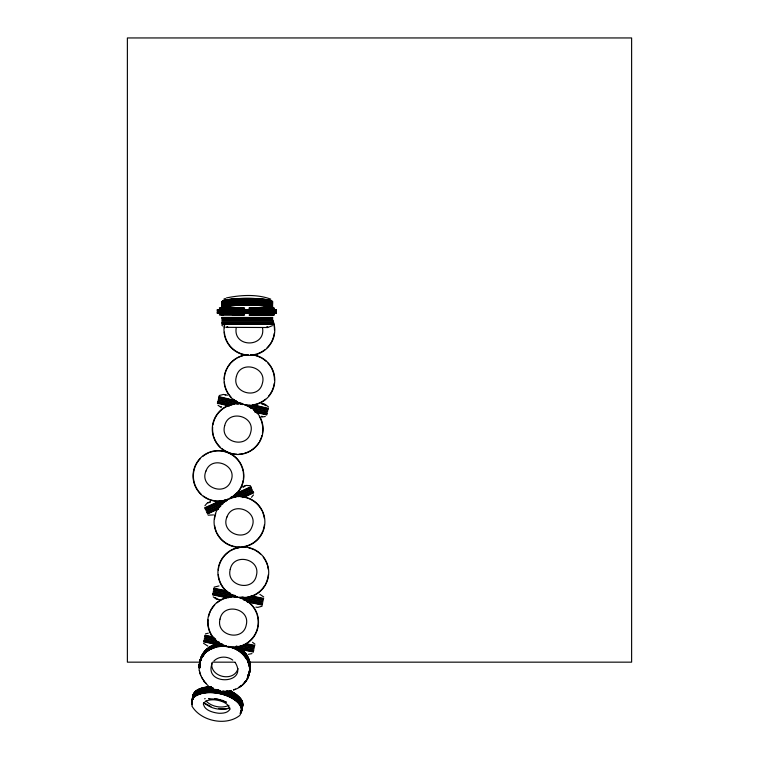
<?xml version="1.0" encoding="UTF-8"?>
<svg xmlns="http://www.w3.org/2000/svg" width="759" height="759" viewBox="0 0 759 759"><rect width="100%" height="100%" fill="white"/><g stroke="black" fill="none" stroke-linecap="round" stroke-linejoin="round"><path stroke-width="1.14" d="M199.133 670.301L199.313 664.438M211.903 662.654C209.351 677.199 234.208 682.645 237.984 668.546M236.248 327.66C232.615 348.03 266.153 348.03 262.51 327.66M214.104 587.143L218.99 585.939M219.18 395.543L223.45 394.443L227.463 395.221M212.093 663.565C203.374 685.994 248.999 684.599 235.157 662.446M262.045 606.223L257.842 607.361L255.897 607.153M243.203 487.297L246.03 485.428L250.432 485.684M251.476 497.325L253.459 494.934M204.93 505.722L206.922 503.331L210.566 501.471M239.948 715.32C226.144 726.553 200.623 721.202 191.837 705.908M213.924 660.994C218.858 656.004 227.283 655.975 232.757 660.102M242.633 486.794L244.92 485.741M204.702 507.847L220.518 500.608M236.011 493.511L250.897 486.699M204.854 508.188L221.581 500.532M234.322 494.697L251.049 487.041M205.234 509.004L224.901 500.001M230.802 497.297L251.428 487.857M205.385 509.346L226.04 499.887M230.964 497.629L251.58 488.189M205.879 510.428L226.533 500.978M234.417 497.363L252.073 489.28M206.315 511.376L223.042 503.72M238.554 496.623L252.51 490.229M206.818 512.467L220.812 506.054M240.897 496.86L253.013 491.32M206.97 512.809L220.063 506.813M242.017 496.756L253.164 491.652M207.34 513.615L218.62 508.454M242.387 497.572L253.534 492.468M207.501 513.957L218.62 508.862M243.506 497.477L253.696 492.809M223.791 299.141L225.47 298.391M228.943 705.386C221.486 708.764 211.495 706.714 205.945 700.927M272.453 325.639L267.642 327.518L225.765 327.338M204.579 698.802L205.196 698.584M226.495 297.907C240.84 294.985 256.846 293.98 270.764 299.141M207.89 502.695L210.186 502.42M213.478 514.915L208.156 515.181M208.298 633.196L205.518 633.831M251.96 653.613L248.297 654.334M261.912 404.149L265.289 404.414L268.572 407.042M265.289 416.482L261.608 417.08M235.802 548.131L242.339 547.021M226.913 327.518L228.051 327.338M242.804 355.44L248.288 354.719M255.954 354.519L249.379 355.392L242.804 354.519M209.617 698.631L208.592 698.754L217.71 699.248L226.419 702.208L221.875 700.159M236.542 547.116L243.184 547.021A25.408 25.408 0 0 0 263.914 514.925A25.408 25.408 0 0 0 229.389 498.559A25.094 25.094 0 0 0 243.231 479.944M221.865 315.051L223.032 315.051M271.513 315.051L272.69 315.051M221.865 315.431L223.032 315.431M271.513 315.431L272.69 315.431M221.865 317.442L272.69 317.442M221.865 317.812L272.69 317.812M221.865 318.714L272.69 318.714M221.865 319.084L272.69 319.084M221.865 320.279L272.69 320.279M221.865 321.323L272.69 321.323M221.865 322.518L272.69 322.518M221.865 322.888L272.69 322.888M221.865 323.789L272.69 323.789M221.865 324.159L272.69 324.159M226.913 326.768L227.605 326.768M266.95 326.768L267.642 326.768M199.579 662.161L127.379 662.161L127.379 37.95L631.621 37.95L631.621 662.161L249.294 662.161M212.605 662.161L235.091 662.161M219.379 307.964L244.626 308.002M249.028 307.964L274.274 308.002M219.996 308.268L244.009 308.306M249.645 308.268L273.657 308.306M219.465 308.344L244.54 308.391M249.113 308.344L274.179 308.391M217.273 309.663L246.732 309.71M246.922 309.663L276.371 309.71M246.922 309.862L276.371 309.909M217.273 309.862L246.732 309.909M246.912 310.346L276.371 310.393M217.273 310.346L246.732 310.393M246.912 310.545L276.371 310.592M217.273 310.545L246.732 310.592M217.273 311.181L246.722 311.237M246.912 311.181L276.371 311.237M217.273 311.74L246.722 311.797M246.912 311.74L276.371 311.797M217.273 312.385L246.722 312.433M246.912 312.385L276.371 312.433M246.912 312.585L276.371 312.632M217.264 312.585L246.722 312.632M246.912 313.059L276.371 313.116M217.264 313.059L246.722 313.116M217.264 313.258L246.722 313.315M246.912 313.258L276.371 313.315M231.988 314.606L244.531 314.624M261.637 314.606L274.17 314.624M219.987 314.662L244 314.71M249.626 314.662L273.648 314.71M249.009 314.966L274.255 315.013M219.37 314.966L244.616 315.013M249.626 315.07L273.648 315.108M213.232 596.84L215.708 598.718L217.947 599.174M261.276 416.321L262.263 416.397M232.14 596.707L244.284 597.798M214.655 698.688L220.85 699.893M218.545 708.489L225.926 708.754L229.92 707.995C221.192 710.927 210.537 708.84 203.782 702.54M250.479 354.719L255.954 355.44M266.504 327.338L267.642 327.518M213.877 588.234L226.021 590.73M251.637 595.986L263.648 598.453M213.801 588.604L227.776 591.47M250.527 596.138L263.572 598.823M213.621 589.477L229.683 592.779M248.354 596.612L263.392 599.695M213.545 589.847L230.594 593.348M248.278 596.972L263.316 600.065M213.307 591.014L235.556 595.578M241.922 596.887L244.123 597.342M245.043 597.532L263.079 601.232M213.099 592.039L237.463 597.039M239.588 597.475L262.87 602.257M212.852 593.206L230.878 596.906M243.601 599.515L262.623 603.424M212.786 593.576L230.802 597.276M243.525 599.885L262.548 603.794M212.605 594.449L228.668 597.75M246.333 601.375L262.367 604.667M212.529 594.819L226.628 597.712M247.254 601.944L262.301 605.037M216.789 599.117L219.674 599.714M204.987 635.236L211.903 636.649M246.884 643.831L254.758 645.444M204.911 635.596L214.057 637.475M247.026 644.239L254.682 645.814M204.731 636.478L214.873 638.556M243.525 644.438L254.502 646.687M204.655 636.839L215.632 639.097M243.449 644.799L254.426 647.057M204.418 638.006L216.562 640.501M241.144 645.548L254.189 648.224M204.209 639.031L219.294 642.133M239.057 646.184L253.98 649.249M203.962 640.207L219.047 643.3M238.696 647.332L253.734 650.425M203.896 640.568L217.994 643.461M240.612 648.11L253.658 650.786M203.716 641.45L215.86 643.945M240.584 649.011L253.478 651.668M203.64 641.81L215.622 644.277M241.39 649.562L253.411 652.028M261.352 403.295L264.217 403.978M218.915 396.634L235.84 400.667M252.415 404.613L268.344 408.408M218.829 396.995L236.732 401.264M252.33 404.983L268.259 408.769M218.62 397.868L242.823 403.636M249.151 405.145L268.05 409.642M218.535 398.228L242.738 403.997M244.844 404.5L267.965 410.002M218.26 399.395L238.26 404.158M248.791 406.672L267.68 411.169M218.023 400.41L233.971 404.215M250.527 408.152L267.443 412.184M217.738 401.568L231.751 404.908M254.208 410.258L267.168 413.351M217.653 401.938L229.721 404.813M254.123 410.619L267.083 413.712M217.444 402.811L229.512 405.676M254.939 411.739L266.874 414.585M217.359 403.171L229.265 406.008M255.015 412.137L266.788 414.945M259.853 594.325L263.715 596.954M207.9 646.118L203.497 643.262M264.047 404.699L265.745 405.723M224.598 394.538L225.67 394.974M220.746 406.501L221.656 406.881M221.021 407.412L218.004 405.211M222.966 326L221.913 325.469M210.955 706.582L204.275 703.024L204.74 703.441M252.51 642.275L254.977 644.163M215.205 597.418L216.011 598.045M203.829 681.449L208.364 685.908M222.178 302.186A25.094 3.406 0 0 1 227.368 300.109M229.531 299.777A25.094 3.406 0 0 1 265.024 299.777M269.009 300.488A25.094 3.406 0 0 1 271.513 301.304M222.178 301.816A25.094 3.406 0 0 1 227.368 299.748M229.531 299.407A25.094 3.406 0 0 1 265.024 299.407M269.009 300.118A25.094 3.406 0 0 1 271.513 300.934M222.729 302.708A25.408 3.444 0 0 1 243.962 298.401A25.408 3.444 0 0 1 272.69 301.816M222.729 303.078A25.408 3.444 0 0 1 243.962 298.771A25.408 3.444 0 0 1 272.69 302.186M222.729 307.737A25.408 3.444 0 0 1 243.962 303.429A25.408 3.444 0 0 1 272.69 306.845M222.178 306.845A25.094 3.406 0 0 1 225.546 305.146M227.368 304.776A25.094 3.406 0 0 1 268.145 304.957M269.009 305.146A25.094 3.406 0 0 1 270.859 305.678M271.513 305.962A25.094 3.406 0 0 1 272.367 306.845M222.729 303.97A25.408 3.444 0 0 1 243.962 299.653A25.408 3.444 0 0 1 272.69 303.078M222.178 303.078A25.094 3.406 0 0 1 225.546 301.37M227.368 301A25.094 3.406 0 0 1 268.145 301.181M269.009 301.37A25.094 3.406 0 0 1 270.859 301.911M222.178 303.448A25.094 3.406 0 0 1 225.546 301.74M227.368 301.37A25.094 3.406 0 0 1 268.145 301.551M269.009 301.74A25.094 3.406 0 0 1 270.859 302.281M221.865 303.448A25.408 3.444 0 0 1 247.273 299.995A25.408 3.444 0 0 1 272.69 303.448M222.729 305.516A25.408 3.444 0 0 1 243.962 301.209A25.094 3.406 0 0 1 271.513 303.742M272.69 304.625A25.408 3.444 0 0 0 243.962 301.209A25.094 3.406 0 0 0 222.178 304.625M222.178 305.659A25.094 3.406 0 0 1 247.273 302.253A25.094 3.406 0 0 1 272.367 305.659M222.729 306.551A25.408 3.444 0 0 1 243.962 302.243A25.408 3.444 0 0 1 272.69 305.659M222.178 307.215A25.094 3.406 0 0 1 225.546 305.516M227.368 305.146A25.094 3.406 0 0 1 268.145 305.327M269.009 305.516A25.094 3.406 0 0 1 270.859 306.048M271.513 306.332A25.094 3.406 0 0 1 272.367 307.215M221.865 307.215A25.408 3.444 0 0 1 247.273 303.771A25.408 3.444 0 0 1 272.69 307.215M221.865 308.107A25.408 3.444 0 0 1 247.273 304.653A25.408 3.444 0 0 1 272.69 308.107M221.865 308.477A25.408 3.444 0 0 1 247.273 305.023A25.408 3.444 0 0 1 272.69 308.477M223.032 307.224A25.094 3.406 0 0 1 224.531 306.664M225.546 306.399A25.094 3.406 0 0 1 228.412 305.858M229.531 305.697A25.094 3.406 0 0 1 265.024 305.697M266.134 305.858A25.094 3.406 0 0 1 269.009 306.399M270.014 306.664A25.094 3.406 0 0 1 272.367 308.107M223.032 307.594A25.094 3.406 0 0 1 224.531 307.034M225.546 306.769A25.094 3.406 0 0 1 228.412 306.228M229.531 306.067A25.094 3.406 0 0 1 265.024 306.067M266.134 306.228A25.094 3.406 0 0 1 269.009 306.769M270.014 307.034A25.094 3.406 0 0 1 272.367 308.477M272.405 319.235A25.408 25.408 0 0 1 252.7 355.174M224.36 325.564A25.408 25.408 0 0 0 244.967 355.003A25.408 25.408 0 0 0 242.804 404.528M274.265 333.258A25.094 25.094 0 0 1 271.637 341.569M271.115 342.527A25.094 25.094 0 0 1 267.121 347.726M264.654 349.89A25.094 25.094 0 0 1 256.921 353.912M255.878 354.216A25.094 25.094 0 0 1 252.652 354.861M245.015 354.69A25.094 25.094 0 0 1 225.138 336.474M224.882 335.421A25.094 25.094 0 0 1 224.379 332.157M224.379 327.803A25.094 25.094 0 0 1 224.664 325.62M272.12 319.368A25.094 25.094 0 0 1 273.316 322.442M273.619 323.486A25.094 25.094 0 0 1 274.473 329.975M274.265 383.257A25.094 25.094 0 0 1 268.601 396.122M265.517 399.206A25.094 25.094 0 0 1 252.652 404.86M242.889 404.224A25.094 25.094 0 0 1 233.25 399.206M230.888 396.938A25.094 25.094 0 0 1 225.138 386.473M224.882 385.42A25.094 25.094 0 0 1 224.379 382.166M224.313 378.893A25.094 25.094 0 0 1 224.882 374.548M225.138 373.485A25.094 25.094 0 0 1 227.121 368.39M227.653 367.432A25.094 25.094 0 0 1 230.888 363.02M231.637 362.242A25.094 25.094 0 0 1 236.836 358.248M237.785 357.726A25.094 25.094 0 0 1 242.889 355.743M252.652 355.108A25.094 25.094 0 0 1 254.815 355.487M255.878 355.743A25.094 25.094 0 0 1 260.973 357.726M261.931 358.248A25.094 25.094 0 0 1 266.343 361.483M267.88 363.02A25.094 25.094 0 0 1 271.115 367.432M271.637 368.39A25.094 25.094 0 0 1 274.473 379.984M252.7 354.795A25.408 25.408 0 0 1 274.492 383.855A25.408 25.408 0 0 1 244.967 405.002M261.959 435.429A25.094 25.094 0 0 1 259.493 441.501M258.942 442.431A25.094 25.094 0 0 1 251.305 450.172M250.375 450.742A25.094 25.094 0 0 1 244.341 453.294M243.288 453.559A25.094 25.094 0 0 1 238.943 454.157M236.761 454.176A25.094 25.094 0 0 1 232.406 453.635M231.353 453.379A25.094 25.094 0 0 1 221.675 448.427M220.053 446.966A25.094 25.094 0 0 1 213.801 436.795M213.488 435.761A25.094 25.094 0 0 1 212.662 427.089M212.937 424.907A25.094 25.094 0 0 1 224.987 407.45M225.935 406.919A25.094 25.094 0 0 1 229.977 405.211M231.021 404.908A25.094 25.094 0 0 1 234.237 404.243M240.783 404.196A25.094 25.094 0 0 1 242.956 404.566M245.053 405.116A25.094 25.094 0 0 1 251.931 408.437M253.686 409.765A25.094 25.094 0 0 1 257.481 413.683M259.322 416.406A25.094 25.094 0 0 1 262.424 433.294M245.148 404.813A25.408 25.408 0 0 1 255.508 447.203A25.408 25.408 0 0 1 213.279 436.197A25.408 25.408 0 0 1 243.013 404.253M209.209 499.308A25.094 25.094 0 0 0 228.421 499.005A25.408 25.408 0 0 0 239.863 547.286M208.213 498.881A25.094 25.094 0 0 1 203.488 496.12M200.983 493.995A25.094 25.094 0 0 1 198.782 491.557M198.127 490.694A25.094 25.094 0 0 1 200.433 458.502M202.871 456.301A25.094 25.094 0 0 1 208.488 452.943M209.503 452.535A25.094 25.094 0 0 1 213.715 451.33M214.797 451.15A25.094 25.094 0 0 1 241.485 466.007M241.893 467.022A25.094 25.094 0 0 1 243.098 471.235M243.278 472.316A25.094 25.094 0 0 1 243.383 478.863M228.544 499.299A25.408 25.408 0 0 1 193.175 473.417A25.408 25.408 0 0 1 233.013 455.144A25.408 25.408 0 0 1 229.541 498.834M257.586 627.665A25.094 25.094 0 0 1 240.527 646.07M239.483 646.364A25.094 25.094 0 0 1 234.076 647.171M229.702 646.953A25.094 25.094 0 0 1 221.41 644.296M220.452 643.765A25.094 25.094 0 0 1 208.127 619.771M208.64 616.536A25.094 25.094 0 0 1 210.433 611.365M210.917 610.388A25.094 25.094 0 0 1 214.702 605.046M217.083 602.788A25.094 25.094 0 0 1 231.068 597.086M234.341 597.029A25.094 25.094 0 0 1 237.614 597.409M239.73 597.893A25.094 25.094 0 0 1 254.35 608.727M254.91 609.657A25.094 25.094 0 0 1 256.741 613.651M257.083 614.676A25.094 25.094 0 0 1 257.804 626.592M237.671 597.096A25.408 25.408 0 0 0 208.953 629.961A25.408 25.408 0 0 0 251.504 639.628A25.408 25.408 0 0 0 239.816 597.589A25.408 25.408 0 0 0 268.658 574.202A25.408 25.408 0 0 0 243.44 547.002M268.297 574.734A25.094 25.094 0 0 1 265.508 584.117M264.986 585.066A25.094 25.094 0 0 1 251.76 596.033M250.726 596.384A25.094 25.094 0 0 1 239.901 597.267M236.694 596.612A25.094 25.094 0 0 1 218.307 574.449M218.326 570.085A25.094 25.094 0 0 1 218.848 566.84M219.104 565.787A25.094 25.094 0 0 1 229.949 551.167M230.878 550.607A25.094 25.094 0 0 1 239.085 547.675M243.44 547.315A25.094 25.094 0 0 1 245.631 547.419M248.876 547.941A25.094 25.094 0 0 1 254.047 549.725M255.024 550.209A25.094 25.094 0 0 1 260.365 553.994M263.307 557.239A25.094 25.094 0 0 1 267.291 564.99M267.585 566.034A25.094 25.094 0 0 1 268.212 569.269M237.681 597.181A25.408 25.408 0 0 1 239.038 547.362M264.398 524.773A25.094 25.094 0 0 1 263.183 530.105M262.804 531.12A25.094 25.094 0 0 1 243.136 546.708M235.508 546.66A25.094 25.094 0 0 1 216.894 532.827M216.438 531.841A25.094 25.094 0 0 1 214.645 525.541M214.541 518.995A25.094 25.094 0 0 1 215.765 513.653M217.548 509.669A25.094 25.094 0 0 1 227.548 499.801M229.512 498.843A25.094 25.094 0 0 1 235.812 497.05M242.358 496.955A25.094 25.094 0 0 1 247.69 498.17M248.715 498.549A25.094 25.094 0 0 1 262.054 510.93M262.5 511.917A25.094 25.094 0 0 1 264.293 518.217M192.406 704.589A25.094 12.884 11.6 0 1 194.769 696.62M196.439 695.405A25.094 12.884 11.6 0 1 221.211 693.707A25.094 12.884 11.6 0 1 240.726 706.344M241.058 707.227A25.094 12.884 11.6 0 1 241.362 710.69M192.34 704.902A25.094 12.884 11.6 0 1 192.036 701.439M196.372 695.718A25.094 12.884 11.6 0 1 221.144 694.02A25.094 12.884 11.6 0 1 240.66 706.657M241.001 707.54A25.094 12.884 11.6 0 1 240.565 713.137M192.036 704.883A25.408 13.045 11.6 0 1 218.763 693.337A25.408 13.045 11.6 0 1 240.214 714.228M192.103 704.57A25.408 13.045 11.6 0 1 218.829 693.024A25.408 13.045 11.6 0 1 240.28 713.915M192.606 697.113A25.408 13.045 11.6 0 1 213.118 688.252M227.036 691.117A25.408 13.045 11.6 0 1 241.742 708.963M192.909 697.179A25.094 12.884 11.6 0 1 197.245 691.449M198.213 690.918A25.094 12.884 11.6 0 1 213.175 688.422M225.916 690.899A25.094 12.884 11.6 0 1 242.178 706.733M192.255 703.821A25.408 13.045 11.6 0 1 218.981 692.265A25.408 13.045 11.6 0 1 240.432 713.166M196.59 694.656A25.094 12.884 11.6 0 1 235.774 699.532M239.256 702.929A25.094 12.884 11.6 0 1 241.609 708.811M241.523 709.931A25.094 12.884 11.6 0 1 240.148 713.062M192.027 702.322A25.408 13.045 11.6 0 1 220.129 692.18A25.408 13.045 11.6 0 1 240.499 712.853M192.397 698.119A25.408 13.045 11.6 0 1 218.355 689.874M223.744 691.107A25.408 13.045 11.6 0 1 240.888 710.965M192.995 699.153A25.094 12.884 11.6 0 1 192.976 696.866M194.351 693.735A25.094 12.884 11.6 0 1 197.312 691.136M198.279 690.605A25.094 12.884 11.6 0 1 213.232 688.109M226.988 690.937A25.094 12.884 11.6 0 1 236.495 696.022M237.292 696.677A25.094 12.884 11.6 0 1 242.244 706.42M192.682 699.115A25.408 13.045 11.6 0 1 212.122 687.901M228.108 691.183A25.408 13.045 11.6 0 1 241.808 708.65M192.843 698.365A25.408 13.045 11.6 0 1 211.211 687.123M241.96 707.891A25.408 13.045 11.6 0 0 229.246 690.832A25.408 22.39 11.6 0 0 231.353 690.5M193.194 699.238A25.408 13.045 11.6 0 1 211.277 686.81M229.313 690.519A25.408 13.045 11.6 0 1 242.026 707.578M192.53 699.058A25.094 12.884 11.6 0 1 216.002 690.595A25.094 12.884 11.6 0 1 241.485 705.158M192.71 698.185A25.094 12.884 11.6 0 1 218.345 690.035M222.605 690.965A25.094 12.884 11.6 0 1 241.969 707.739M192.596 698.973A25.094 12.884 11.6 0 1 193.697 696.933M196.657 694.343A25.094 12.884 11.6 0 1 235.831 699.219M239.958 703.498A25.094 12.884 11.6 0 1 241.58 709.618M192.236 701.316A25.408 13.045 11.6 0 1 219.256 690.946A25.408 13.045 11.6 0 1 241.353 710.841M193.403 695.026A25.094 12.884 11.6 0 1 194.513 692.976M195.803 691.601A25.094 12.884 11.6 0 1 200.613 688.906M201.809 688.508A25.094 12.884 11.6 0 1 211.296 687.293M229.104 690.956A25.094 12.884 11.6 0 1 236.647 695.272M240.129 698.659A25.094 12.884 11.6 0 1 242.482 704.542M193.469 694.713A25.094 12.884 11.6 0 1 194.57 692.663M195.167 691.961A25.094 12.884 11.6 0 1 200.68 688.593M201.875 688.195A25.094 12.884 11.6 0 1 211.353 686.98M230.119 691.06A25.094 12.884 11.6 0 1 236.713 694.95M240.195 698.346A25.094 12.884 11.6 0 1 242.548 704.229M243.838 683.252A25.094 22.115 11.6 0 0 246.058 680.472A25.408 22.39 11.6 0 1 244.872 682.104M240.802 685.899A25.094 22.115 11.6 0 1 239.104 687.028M199.456 667.275A25.094 22.115 11.6 0 1 201.619 658.328M202.179 657.313A25.094 22.115 11.6 0 1 203.497 655.349M208.061 650.89A25.094 22.115 11.6 0 1 209.769 649.761M210.66 649.249A25.094 22.115 11.6 0 1 226.201 646.307M231.552 647.418A25.094 22.115 11.6 0 1 237.501 650.036M240.167 651.839A25.094 22.115 11.6 0 1 246.4 658.784M247.244 678.461A25.094 22.115 11.6 0 0 249.104 672.977A25.094 22.115 11.6 0 1 247.984 676.269A25.408 22.39 11.6 0 0 236.21 646.421M245.337 681.61A25.094 22.115 11.6 0 1 242.358 684.808M199.418 667.446A25.094 22.115 11.6 0 1 201.581 658.499M202.15 657.484A25.094 22.115 11.6 0 1 204.209 654.59M210.623 649.419A25.094 22.115 11.6 0 1 215.461 647.427M218.583 646.706A25.094 22.115 11.6 0 1 220.736 646.431M223.981 646.336A25.094 22.115 11.6 0 1 226.163 646.488M231.514 647.588A25.094 22.115 11.6 0 1 233.582 648.309M234.578 648.727A25.094 22.115 11.6 0 1 246.362 658.954M247.728 661.658A25.094 22.115 11.6 0 1 249.075 666.212M249.066 673.157A25.094 22.115 11.6 0 1 247.216 678.631M228.374 646.526A25.408 22.39 11.6 0 1 249.559 667.351A25.408 22.39 11.6 0 1 233.449 689.978M220.423 690.605A25.408 22.39 11.6 0 1 217.197 689.808M206.04 683.223A25.408 22.39 11.6 0 1 199.38 670.757M199.105 667.427A25.408 22.39 11.6 0 1 226.191 646.203M228.412 646.355A25.408 22.39 11.6 0 1 249.037 664.248A25.408 22.39 11.6 0 1 239.284 687.265M235.499 689.115A25.408 22.39 11.6 0 1 233.478 689.798M203.962 680.69A25.408 22.39 11.6 0 1 201.685 677.227M200.812 675.387A25.408 22.39 11.6 0 1 199.418 670.586M199.143 667.256A25.408 22.39 11.6 0 1 226.22 646.032M199.294 667.854A25.408 22.39 11.6 0 1 224.123 645.292M232.814 646.915A25.408 22.39 11.6 0 1 247.652 677.996M246.077 680.7A25.408 22.39 11.6 0 1 244.834 682.284M241.096 685.709A25.408 22.39 11.6 0 1 239.37 686.848M199.256 668.024A25.408 22.39 11.6 0 1 224.095 645.473M232.776 647.085A25.408 22.39 11.6 0 1 247.614 678.166M199.721 667.436A25.408 22.39 11.6 0 1 220.082 643.917M236.182 646.592A25.408 22.39 11.6 0 1 247.984 676.411M200.215 661.63A25.094 22.115 11.6 0 1 202.065 656.155M203.251 654.135A25.094 22.115 11.6 0 1 205.48 651.364M206.922 649.979A25.094 22.115 11.6 0 1 215.945 645.074M219.066 644.353A25.094 22.115 11.6 0 1 222.292 644.002M236.04 646.839A25.094 22.115 11.6 0 1 239.759 649.03M240.612 649.657A25.094 22.115 11.6 0 1 243.013 651.744M245.1 654.068A25.094 22.115 11.6 0 1 246.305 655.738M248.212 659.305A25.094 22.115 11.6 0 1 249.322 662.702M249.73 665.017A25.094 22.115 11.6 0 1 247.69 676.278M199.845 663.394A25.094 22.115 11.6 0 0 199.57 668.024A25.408 22.39 11.6 0 1 222.14 644.277M200.091 662.265A25.094 22.115 11.6 0 1 201.211 658.964M203.583 654.932A25.094 22.115 11.6 0 1 205.12 653.12M208.146 650.472A25.094 22.115 11.6 0 1 211.666 648.357M213.592 647.512A25.094 22.115 11.6 0 1 224.095 645.748M234.702 648.139A25.094 22.115 11.6 0 1 239.398 650.795M240.252 651.421A25.094 22.115 11.6 0 1 247.434 660.159M247.851 661.07A25.094 22.115 11.6 0 1 249.199 665.624M249.189 672.569A25.094 22.115 11.6 0 1 247.33 678.043M199.608 667.854A25.094 22.115 11.6 0 1 199.883 663.214M200.12 662.095A25.094 22.115 11.6 0 1 201.239 658.784M201.742 657.74A25.094 22.115 11.6 0 1 205.158 652.949M207.368 650.918A25.094 22.115 11.6 0 1 211.704 648.186M215.622 646.659A25.094 22.115 11.6 0 1 217.681 646.146M219.816 645.786A25.094 22.115 11.6 0 1 224.133 645.577M234.73 647.968A25.094 22.115 11.6 0 1 239.436 650.624M240.29 651.25A25.094 22.115 11.6 0 1 247.472 659.988M247.88 660.899A25.094 22.115 11.6 0 1 249.237 665.453M249.398 666.601A25.094 22.115 11.6 0 1 249.531 668.926M249.227 672.398A25.094 22.115 11.6 0 1 247.87 676.829M236.068 647.142A25.408 22.39 11.6 0 1 247.87 676.962M200.243 661.459A25.094 22.115 11.6 0 1 202.103 655.975M203.289 653.964A25.094 22.115 11.6 0 1 205.518 651.184M206.96 649.808A25.094 22.115 11.6 0 1 215.983 644.903M219.104 644.182A25.094 22.115 11.6 0 1 221.248 643.907M236.077 646.659A25.094 22.115 11.6 0 1 243.781 652.323M245.138 653.897A25.094 22.115 11.6 0 1 246.884 656.431M248.24 659.135A25.094 22.115 11.6 0 1 249.36 662.531M249.758 664.846A25.094 22.115 11.6 0 1 247.728 676.108M199.759 667.265A25.408 22.39 11.6 0 1 220.11 643.746M249.199 672.483A25.094 22.115 11.6 0 1 248.079 675.785M199.921 667.967A25.094 22.115 11.6 0 1 199.788 665.643M201.951 656.706A25.094 22.115 11.6 0 0 200.338 661.051A25.094 22.115 11.6 0 1 202.188 655.567M202.511 655.691A25.094 22.115 11.6 0 1 222.178 644.562M235.926 647.389A25.094 22.115 11.6 0 1 242.899 652.294M244.986 654.619A25.094 22.115 11.6 0 1 249.436 671.354M199.721 667.294A25.094 22.115 11.6 0 1 201.353 658.233M201.856 657.19A25.094 22.115 11.6 0 1 214.731 646.431M215.736 646.108A25.094 22.115 11.6 0 1 222.074 645.046M235.821 647.873A25.094 22.115 11.6 0 1 242.036 652.047M244.891 655.102A25.094 22.115 11.6 0 1 249.341 671.838M199.845 666.848A25.408 22.39 11.6 0 1 199.845 662.142M200.025 660.985A25.408 22.39 11.6 0 1 220.195 643.328M236.296 646.004A25.408 22.39 11.6 0 1 248.098 675.823M199.883 666.677A25.408 22.39 11.6 0 1 219.152 643.319M237.311 646.336A25.408 22.39 11.6 0 1 248.639 674.59M204.067 652.579A25.094 22.115 11.6 0 1 207.824 648.736M212.15 646.013A25.094 22.115 11.6 0 1 216.068 644.486M237.121 646.744A25.094 22.115 11.6 0 1 239.882 648.442M240.736 649.078A25.094 22.115 11.6 0 1 242.368 650.425M248.762 659.827A25.094 22.115 11.6 0 1 249.683 663.271M249.844 664.429A25.094 22.115 11.6 0 1 247.813 675.69M199.408 667.294A25.408 22.39 11.6 0 1 222.045 644.761M234.977 647.171A25.408 22.39 11.6 0 1 247.766 677.445M200.367 660.871A25.094 22.115 11.6 0 1 202.226 655.396M204.095 652.408A25.094 22.115 11.6 0 1 207.074 649.22M211.258 646.317A25.094 22.115 11.6 0 1 216.106 644.315M237.159 646.573A25.094 22.115 11.6 0 1 239.92 648.271M240.774 648.898A25.094 22.115 11.6 0 1 249.711 663.1M249.882 664.258A25.094 22.115 11.6 0 1 249.711 670.045M203.488 703.584C202.985 705.49 203.934 702.9 204.019 702.758C206.41 700.007 210.556 699.76 214.114 699.789C219.977 700.272 229.446 702.91 229.721 709.494C230.224 707.587 229.275 710.177 229.19 710.31C226.799 713.071 222.653 713.308 219.095 713.28C213.203 712.739 203.792 710.225 203.488 703.584M220.015 619.116C215.547 635.805 243.022 642.048 246.22 625.074C250.679 608.395 223.203 602.143 220.015 619.116M230.214 569.43C225.746 586.109 253.221 592.362 256.419 575.388C260.878 558.7 233.402 552.457 230.214 569.43M224.683 425.704C219.693 442.241 246.96 449.347 250.679 432.488C255.669 415.951 228.402 408.845 224.683 425.704M236.4 376.502C231.305 393.01 258.525 400.297 262.358 383.456C267.453 366.958 240.242 359.662 236.4 376.502M205.964 471.026C199 486.832 225.195 497.211 230.945 480.921C237.909 465.115 211.714 454.736 205.964 471.026M226.979 516.936C220.015 532.733 246.21 543.112 251.96 526.831C258.923 511.025 232.728 500.646 226.979 516.936"/></g></svg>
